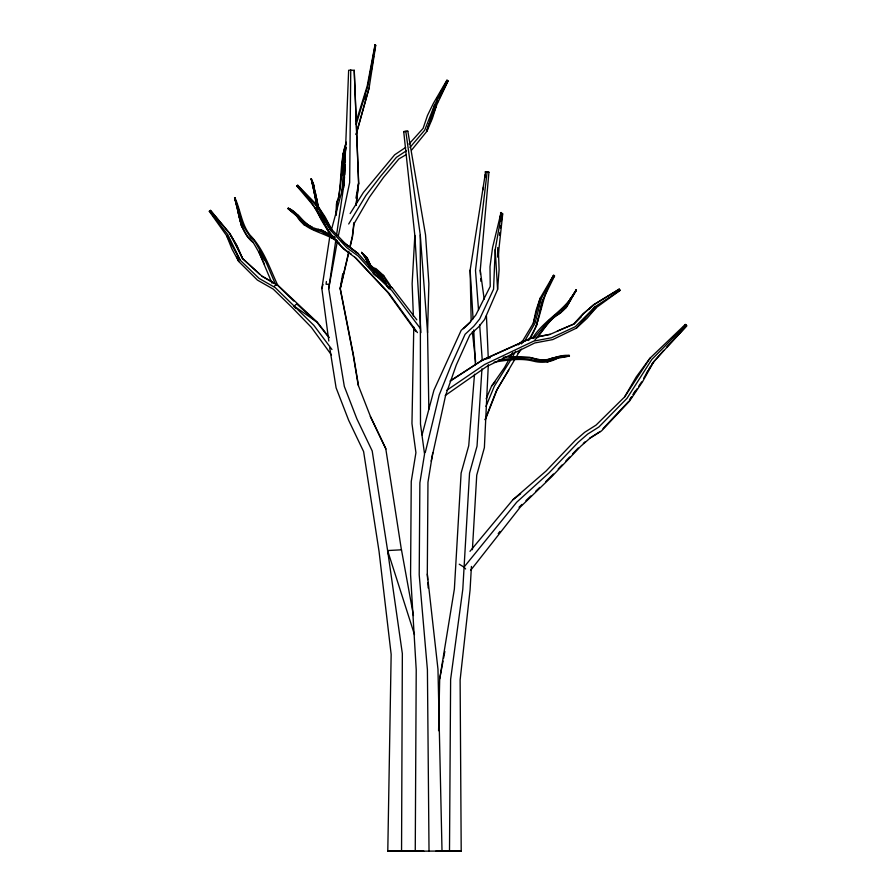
<?xml version="1.0" encoding="UTF-8"?>
<svg xmlns="http://www.w3.org/2000/svg" width="896" height="896" viewBox="0 0 896 896"><rect width="100%" height="100%" fill="white"/><g stroke="black" fill="none" stroke-linecap="round" stroke-linejoin="round"><path stroke-width="1.34" d="M420.896 332.618L414.837 235.458L403.715 131.6L405.81 131.41L420.28 235.01L420.482 424.054L424.547 454.048L419.877 482.854L419.205 574.84L427.414 669.771L429.027 851.122M329.739 347.906L336.09 387.789L348.678 420.325L363.608 451.573L379.042 551.365L391.16 654.371L387.789 851.11L401.554 851.032L402.349 653.621L387.61 550.558L372.198 450.946L356.877 418.869L344.322 386.411L339.214 355.622L328.72 288.613L335.765 240.464M345.352 164.517L344.714 174.709M345.363 161.952L345.374 159.398M432.768 452.704L427.963 482.261L427.302 574.09L437.965 669.088L442.019 851.043L415.251 851.2L416.226 669.827L410.57 574.594L411.253 481.443L415.923 452.682L411.958 423.55L413.784 327.062M471.43 566.429L470.053 590.15L460.118 679.986L461.205 851.088L436.05 850.976L449.501 851.066L450.621 679.37L462.795 589.31L469.549 473.077L477.03 446.163L481.958 368.782M356.16 205.24L358.68 183.422L354.245 70.426L350.75 70.078L349.653 182.616L338.408 235.491M428.848 409.282L427.56 332.64L428.87 283.685L425.544 234.942L407.826 131.208L403.715 131.6M438.592 730.688L439.69 678.933L454.373 589.008L461.115 473.088L468.731 445.726L474.51 374.248M533.59 338.486L549.282 320.085L565.174 306.958L576.307 289.901L566.339 307.294L560.09 313.298M336.571 234.965L344.21 182.683L348.645 70.291L350.75 70.078M488.32 364.672L484.378 447.653L476.739 475.138L472.394 549.696M336.302 215.096L337.053 201.32L338.878 196.661L341.186 179.245L343.101 154.09L346.226 142.61M498.098 256.57L502.712 213.92L501.077 212.509L492.576 247.509L489.989 266.762L490.235 286.406L475.81 315.034L470.075 322.123L461.149 330.378L433.91 390.264L422.072 434.907M548.24 361.01L557.626 358.221L569.419 356.082L569.363 355.477C559.429 354.189 550.782 360.774 541.24 359.811M500.461 213.035L501.469 213.909L495.208 249.626L493.562 289.184L479.674 318.987L473.816 326.234L465.102 334.275L451.382 364.694L439.23 394.946L425.242 452.626M414.837 235.458L412.138 283.707L413.358 315.874M341.186 179.245L343.101 154.09M431.166 461.138L445.626 395.326L456.266 365.075L469.818 335.037L478.542 326.973L484.568 319.525L497.594 289.475L499.094 269.931L498.4 249.682M343.526 187.97L344.467 177.251M480.48 274.378L480.245 270.211L488.936 172.234L485.61 171.853L470.142 270.11L471.162 320.768M475.395 364.672L473.738 329.941M338.43 198.005C341.891 179.469 339.797 160.171 346.338 142.206M341.678 194.499L344.725 154.19L346.27 147.426M326.379 281.512L326.077 284.245L328.81 284.323M335.966 214.906L336.426 203.941L338.307 199.136M354.11 222.97L352.531 236.611L350.022 247.285M353.909 222.869L352.296 236.589L349.81 247.274M356.014 205.027L358.59 183.075L354.211 70.157M488.936 172.234L487.11 172.155L475.496 270.413L478.52 309.859M318.013 209.306L311.181 178.763L315.403 192.886L318.282 207.312L317.229 207.469M499.442 235.166L499.822 232.4M500.382 228.256L500.763 225.49M501.323 221.346L501.894 217.202M341.51 175.538L341.891 172.794M483.034 189.773L483.437 187.018M484.814 177.363L485.206 174.608M328.821 341.006L321.866 288.579L329.638 237.597M356.16 134.635L369.141 87.808L375.738 45.282L375.021 44.8L375.659 45.382M331.576 229.32L325.203 217.067L317.587 205.654L331.576 229.32L347.054 245.482L358.389 253.837L374.08 271.342L373.755 273.403L391.91 290.64L420.28 328.362M371.437 70L371.885 67.267M372.333 64.534L372.781 61.79M373.229 59.058L373.677 56.325M374.125 53.581L375.469 45.371M401.464 550.144L385.739 448.459L370.462 416.483L358.165 385.022L353.125 354.682L340.133 288.68L342.765 273.594M355.958 198.162L358.59 183.075M375.222 44.811L367.808 86.072L356.194 124.342M328.72 288.613L337.411 240.946M439.69 678.933L443.038 661.08M443.554 658.336L444.842 651.47M375.021 44.8L367.203 86.05L356.115 121.677M518.134 344.904L523.04 340.312L533.322 323.176L536.032 310.374L540.154 298.2L553.482 275.33L554.546 275.934C540.4 295.501 542.338 320.936 528.55 340.558M499.968 217.907L501.077 212.509M542.293 301.75L536.346 326.088L529.682 338.699M340.133 288.68L348.869 251.283M348.779 252.627L340.323 288.691L353.36 354.659L358.478 385.538M536.346 326.088L538.339 318.147M539.997 311.517L542.987 299.6M321.866 288.579L322.941 284.525M331.509 229.488L344.21 182.683M533.322 323.176L540.154 298.2M297.741 185.27L296.878 186.122L297.741 185.27L316.646 204.68M356.104 134.243L369.141 87.808M365.098 99.725L366.24 95.749M411.779 149.901L426.899 131.275L434.706 104.686L447.306 80.864L446.835 80.304L433.429 103.309L427.47 115.494L423.102 128.386L409.069 143.998M345.038 157.293L342.16 166.533L343.37 166.578L345.374 159.981M446.835 80.304L448 81.155L436.498 105.437L432.32 118.664L426.899 131.275M375.267 270.872L372.938 270.245L369.645 266.549L366.094 258.541L361.57 252.426L367.035 257.645L370.272 264.79L373.61 267.971L375.917 268.587L383.712 275.643L390.309 285.387L390.566 287.482L389.122 288.882L382.782 278.533L374.494 270.043M432.421 116.133L436.33 104.53M485.251 419.966L497.269 389.166L508.805 370.026M485.106 419.552L496.272 391.026L520.632 349.496M427.717 127.557L429.262 123.648M432.365 115.842L436.498 105.437M434.706 104.686L424.693 130.189L409.965 147.47M485.99 406.381L494.379 386.109L511.09 359.453M426.675 130.155L429.33 123.794M430.394 121.24L431.984 117.421M486.147 398.787L491.59 386.086L504.482 367.584L508.906 359.509M239.12 211.602L234.584 197.658L241.573 226.117L247.486 236.432L252.773 241.651L259.358 253.109L264.488 264.342M336.549 240.162L321.205 231.493L313.914 229.578L304.674 224.448L296.923 216.238L287.941 208.656L288.299 208.152C298.805 213.315 303.822 224.627 314.933 228.525M542.562 300.429L554.546 275.934M436.946 103.275L438.166 100.778M439.387 98.269L447.955 80.763M561.96 311.573L565.891 307.686L570.763 298.144M549.203 284.166L553.482 275.33M553.997 275.363L541.498 298.222L535.058 323.098L525.134 340.301L521.27 343.93M510.171 357.202L512.691 352.598M512.355 357.123L515.547 351.31M436.453 99.579L437.808 97.171M439.824 93.542L441.168 91.123M442.523 88.704L443.867 86.285M445.211 83.866L447.238 80.237M469.986 551.309L512.949 499.688L546.112 470.994L575.042 440.664L584.707 432.275L596.109 425.062L624.602 396.928L636.238 376.936L649.992 358.187L685.294 324.453L685.955 324.979L686.694 325.853L653.834 361.57L642.533 381.752L629.507 401.128L601.507 430.931L590.05 438.166L580.787 446.219L551.768 476.638L520.464 506.89L470.568 570.427M576.442 290.192L565.891 307.686M643.686 378.302L647.797 371.146M649.163 368.771L650.541 366.386M651.907 364L663.712 350.381M353.45 224.773L369.398 197.21L383.421 177.509L398.866 158.95L406.067 154.717M566.339 307.294L571.357 298.682M348.69 224L365.882 195.507L380.766 176.142L396.402 157.349L406.358 150.786M567.28 304.08L568.658 301.829M571.357 297.629L569.99 299.802L576.307 289.901M350.157 213.562L363.406 192.461L394.654 154.806L405.642 147.426M633.102 394.386L635.32 390.869M646.43 373.285L653.834 361.57M624.602 396.928L649.992 358.187M633.237 394.52L637.056 388.763M638.579 386.467L641.637 381.875M576.072 289.867C566.149 310.262 544.802 318.898 532.75 337.837M335.205 237.53L331.509 235.614L330.602 236.79L334.186 238.09M536.682 338.038C543.995 330.187 549.125 318.842 559.059 314.048M534.99 339.875C542.909 330.299 549.696 318.808 560.728 312.738M498.232 533.59L499.968 531.395M465.618 568.96L464.005 567.134L516.712 502.208L549.013 472.92L578.211 442.31L587.709 434.067L598.92 426.978L626.998 398.35L651.806 359.442L685.955 324.979M518 353.248L521.416 349.182M491.59 386.086L495.029 382.066M557.346 331.05L573.675 324.173L583.33 313.701L594.059 304.494L619.203 289.173L619.73 289.901L619.976 290.427L596.243 307.642L586.97 318.405L576.464 328.093L552.72 339.595L534.733 342.978L486.494 366.643L445.245 395.494M576.464 328.093L595.269 306.611L619.976 290.427M537.387 336.963L549.853 334.477L573.765 324.038L583.206 313.869L593.914 304.662L619.203 289.173M666.557 347.323L686.694 325.853M628.656 401.408L603.019 428.635M553.426 474.018L545.63 481.746M558.197 469.011L562.016 465.002M565.835 460.992L569.666 456.994M572.522 453.992L578.256 447.978M595.269 306.611L575.333 326.67L551.477 337.77L533.758 341.096L484.736 364.437L446.555 390.432M390.566 287.482L383.936 277.368L376.141 269.976L373.8 269.349L370.384 265.854L361.805 252.403M272.026 283.192L258.978 252.202L260.31 250.869L254.038 240.195L250.746 237.686L242.682 225.098L234.584 197.658M672.728 337.826L674.71 335.854M682.64 327.958L685.619 325.002L685.294 324.453M573.765 324.038L581.493 316.59M589.221 309.154L594.059 304.494M519.019 507.259L521.976 504.426M525.918 500.651L530.846 495.925M535.774 491.198L539.717 487.413M463.411 328.72L470.478 322.19M274.266 286.283L275.733 284.95L277.637 285.018L317.486 322.448L329.336 337.59M563.035 308.93L565.902 306.331M590.318 313.018L596.243 307.642M296.867 303.755L294.168 306.096L275.162 287.571L259.101 278.421L240.296 260.322L226.565 235.603L209.306 211.322L210.482 210.403L229.723 233.374L236.936 245.638L242.626 258.541L261.699 275.946L277.637 285.018C269.629 267.926 263.357 248.696 250.006 235.088C241.461 224.224 240.587 210.056 234.886 197.702M583.341 443.397L585.402 441.605M546.907 323.445L550.749 320.432M512.949 499.688L520.654 493.786M615.115 293.026L619.73 289.901M209.306 211.322L210.482 210.403L229.622 233.475L236.723 245.661M450.139 381.17L482.238 360.304L532.09 337.803L534.744 337.389M450.318 380.811L482.451 359.957L532.034 337.646L534.722 337.221M589.669 438.178L600.286 431.469M557.626 358.221C550.256 362.41 541.419 363.25 533.299 361.11C520.643 357.84 506.901 360.136 494.133 362.163M547.221 362.096L557.659 357.594L569.419 356.082M241.573 226.117L234.741 198.027M552.182 358.053L547.064 360.102L536.984 359.509L530.186 357.47L508.603 356.675L503.238 357.314M557.659 357.594C550.178 361.346 541.677 362.342 533.59 360.136C522.256 357.347 509.858 358.434 498.322 360.114M546.795 360.17L557.245 356.709L569.363 355.477L558.701 357.47M482.451 359.957L490.224 357.728M550.088 334.264L537.421 336.795M405.81 131.41L407.826 131.208M415.251 851.2L419.731 851.166M401.554 851.032L423.83 851.166L387.789 851.11M449.501 851.066L461.205 851.088M501.469 213.909L502.712 213.92M539.851 359.71L529.782 357.526L508.211 356.754M485.061 171.92L487.11 172.155M318.181 229.354L322.011 230.261L331.509 235.614M374.136 268.442L371.605 266.941M314.765 228.368L322.056 230.395L334.118 237.082M447.306 80.864L448 81.155M343.37 166.578L344.859 167.272M383.712 275.643L379.445 273.582L379.254 272.25M311.998 226.912C302.333 223.149 298.133 212.352 288.344 208.208M273.762 283.125L261.587 276.058M553.728 275.867L554.389 276.248M330.814 237.07L333.211 238.448M296.923 216.238C305.95 232.378 326.614 231.851 339.539 243.342M459.234 564.211L464.005 567.134M351.221 254.005C325.45 238.37 319.491 205.363 297.08 186.256M317.486 322.448L294.168 306.096L313.88 325.382L331.957 349.496M341.365 240.699L358.31 253.702L341.533 240.934M253.142 242.536C243.925 235.346 240.139 223.149 238.09 212.027M385.84 282.89L373.755 273.403L358.243 256.088L346.786 247.677L331.173 230.899L315.75 208.074M390.242 286.339L392.437 288.064L416.797 319.827M288.053 208.432L297.226 215.701L304.674 224.448M288.131 208.522L296.363 215.062M382.424 275.744L374.886 268.632M374.08 271.342L385.302 281.557M390.398 286.205L392.437 288.064M296.654 303.878L316.198 321.686M377.832 273.706L381.853 277.536L387.979 287.638M259.594 274.165L242.458 258.552L237.25 246.826M373.094 273.134L376.051 275.968M277.256 284.973L293.742 301.045M369.454 264.813L370.888 266.235M293.832 306.309L295.792 308.246M685.619 325.002L686.482 325.864M226.565 235.603L231.874 248.83L238.683 261.442L257.387 280.067L273.258 289.117L292.298 307.675L311.382 327.376L331.464 354.973M372.21 269.427L369.074 265.899L366.094 258.541M297.618 185.73L316.288 205.8M297.282 185.506L300.922 189.448M361.57 252.426L367.114 258.474L370.384 265.854M354.827 257.219L387.778 292.443L415.901 331.52M297.886 215.006L305.48 223.53M296.878 186.122L315.213 207.704L329.302 232.467M317.229 322.627L327.331 335.586M213.819 216.451L209.742 211.03L227.83 234.696L240.296 260.322M297.394 215.891L304.282 225.131M258.978 252.202L265.776 261.531L275.733 284.95M417.446 332.629L389.043 293.35L356.048 258.182L343.672 249.021L328.552 231.874L321.328 219.99L315.213 207.704M619.114 289.262L619.595 290.035M317.218 206.808L331.173 230.899M259.526 249.95L264.678 259.683M260.31 250.869L265.776 261.531M229.723 233.374L242.626 258.541M370.339 416.494L385.874 449.019M369.645 266.549L366.531 259.022M367.035 257.645L370.272 264.79M366.408 257.701L367.842 261.005M314.082 188.429L313.152 183.053L318.774 208.443M311.349 178.73L313.342 183.49L314.317 189.011M236.589 256.379L238.683 261.442M315.504 196.056L316.736 199.27M311.181 178.763L315.874 199.416M414.478 634.558L387.61 550.558L401.475 549.808L413.459 615.563M238.739 210.762L242.682 225.098M241.181 222.97L241.864 226.755M316.109 200.76L316.781 204.781M313.936 189.437L313.029 183.837M317.061 208.701L312.659 183.613M387.598 551.118L387.99 553.874M480.245 270.211L484.176 299.174M472.36 331.744L475.653 361.939M479.651 324.901L482.294 360.584M420.28 235.01L427.56 332.64M427.302 574.09L427.661 579.656M427.829 582.434L428.187 588M495.208 249.626L497.594 289.475M470.142 270.11L473.066 318.808M480.715 278.533L480.872 281.31M486.427 315.717L488.253 357.829M497.739 247.598L497.896 257.275M631.613 396.726L629.395 400.243L631.714 396.816"/></g></svg>
